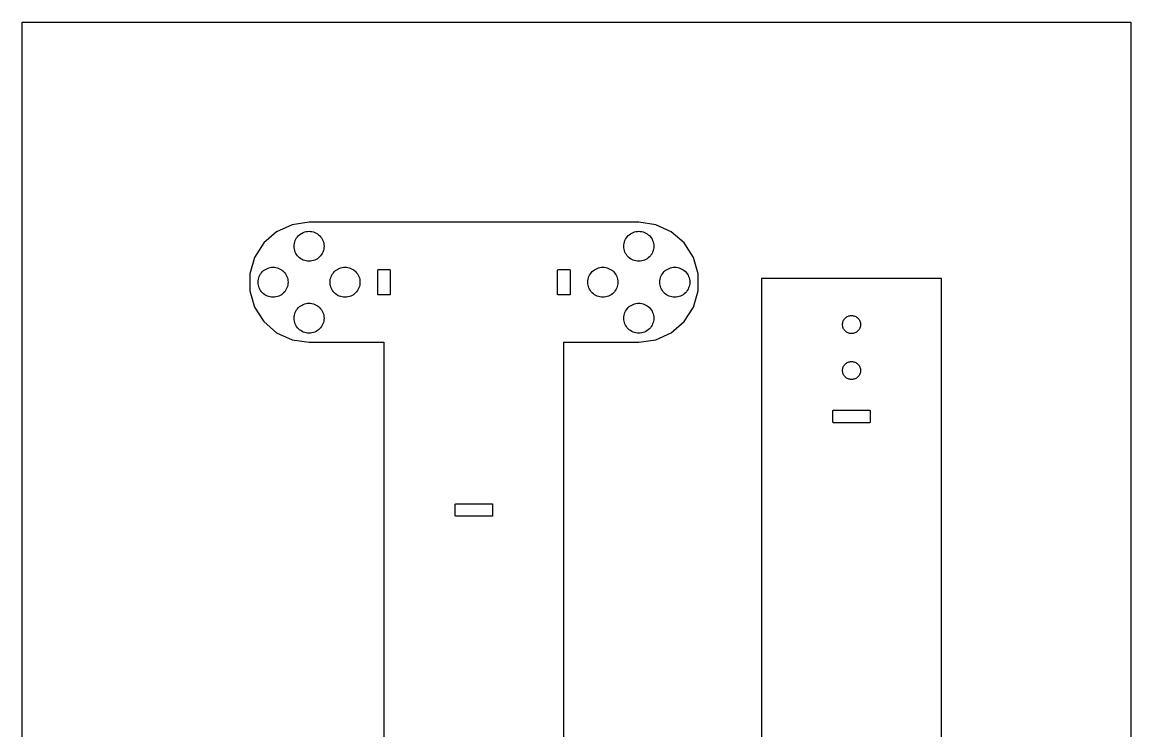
# Model space of a CAD drawing. Header units: millimetres. Extents: x 68 to 252, y 288 to 712.
# Drawn here: x 67.5 to 252.5, y 594.2 to 712.5 of the extents above; entities that cross this region are included whole.
import ezdxf

# ---------------------------------------------------------------- set-up
doc = ezdxf.new("R2010")
doc.units = ezdxf.units.MM

msp = doc.modelspace()

# ---------------------------------------------------------------- linework, layer by layer
for p, q in [((67.55, 287.55), (67.55, 712.45)), ((67.55, 712.45), (252.45, 712.45)), ((252.45, 712.45), (252.45, 287.55)), ((112.58, 678.65), (109.99, 677.47)), ((115.39, 679.06), (112.58, 678.65)), ((127.79, 679.06), (115.39, 679.06)), ((127.99, 679.06), (127.79, 679.06)), ((128.73, 679.06), (127.99, 679.06)), ((128.83, 679.06), (128.73, 679.06)), ((128.95, 679.06), (128.83, 679.06)), ((149.38, 679.06), (128.95, 679.06)), ((157.89, 679.06), (149.38, 679.06)), ((157.99, 679.06), (157.89, 679.06)), ((158.95, 679.06), (157.99, 679.06)), ((170.39, 679.06), (158.95, 679.06)), ((173.21, 678.65), (170.39, 679.06)), ((175.8, 677.47), (173.21, 678.65)), ((109.99, 677.47), (107.84, 675.61)), ((113.46, 676.64), (113.63, 676.83)), ((113.63, 676.83), (113.81, 676.99)), ((113.81, 676.99), (114.01, 677.14)), ((114.01, 677.14), (114.22, 677.26)), ((114.22, 677.26), (114.44, 677.37)), ((114.44, 677.37), (114.67, 677.45)), ((114.67, 677.45), (114.91, 677.51)), ((114.91, 677.51), (115.15, 677.55)), ((115.15, 677.55), (115.39, 677.56)), ((115.39, 677.56), (115.64, 677.55)), ((115.64, 677.55), (115.88, 677.51)), ((115.88, 677.51), (116.12, 677.45)), ((116.12, 677.45), (116.35, 677.37)), ((116.35, 677.37), (116.57, 677.26)), ((116.57, 677.26), (116.78, 677.14)), ((116.78, 677.14), (116.98, 676.99)), ((116.98, 676.99), (117.16, 676.83)), ((117.16, 676.83), (117.33, 676.64)), ((168.46, 676.64), (168.63, 676.83)), ((168.63, 676.83), (168.81, 676.99)), ((168.81, 676.99), (169.01, 677.14)), ((169.01, 677.14), (169.22, 677.26)), ((169.22, 677.26), (169.44, 677.37)), ((169.44, 677.37), (169.67, 677.45)), ((169.67, 677.45), (169.91, 677.51)), ((169.91, 677.51), (170.15, 677.55)), ((170.15, 677.55), (170.39, 677.56)), ((170.39, 677.56), (170.64, 677.55)), ((170.64, 677.55), (170.88, 677.51)), ((170.88, 677.51), (171.12, 677.45)), ((171.12, 677.45), (171.35, 677.37)), ((171.35, 677.37), (171.57, 677.26)), ((171.57, 677.26), (171.78, 677.14)), ((171.78, 677.14), (171.98, 676.99)), ((171.98, 676.99), (172.16, 676.83)), ((172.16, 676.83), (172.33, 676.64)), ((177.95, 675.61), (175.8, 677.47)), ((107.84, 675.61), (106.3, 673.21)), ((112.89, 675.06), (112.91, 675.3)), ((112.91, 674.81), (112.89, 675.06)), ((112.91, 675.3), (112.94, 675.55)), ((112.94, 675.55), (113, 675.78)), ((113, 675.78), (113.08, 676.01)), ((113.08, 676.01), (113.19, 676.24)), ((113.19, 676.24), (113.32, 676.45)), ((113.32, 676.45), (113.46, 676.64)), ((117.33, 676.64), (117.47, 676.45)), ((117.47, 676.45), (117.6, 676.24)), ((117.6, 676.24), (117.7, 676.01)), ((117.7, 676.01), (117.79, 675.78)), ((117.79, 675.78), (117.85, 675.55)), ((117.85, 675.55), (117.88, 675.3)), ((117.88, 675.3), (117.89, 675.06)), ((117.89, 675.06), (117.88, 674.81)), ((117.89, 675.06), (117.89, 675.06)), ((167.89, 675.06), (167.91, 675.3)), ((167.91, 674.81), (167.89, 675.06)), ((167.91, 675.3), (167.94, 675.55)), ((167.94, 675.55), (168, 675.78)), ((168, 675.78), (168.08, 676.01)), ((168.08, 676.01), (168.19, 676.24)), ((168.19, 676.24), (168.32, 676.45)), ((168.32, 676.45), (168.46, 676.64)), ((172.33, 676.64), (172.47, 676.45)), ((172.47, 676.45), (172.6, 676.24)), ((172.6, 676.24), (172.7, 676.01)), ((172.7, 676.01), (172.79, 675.78)), ((172.79, 675.78), (172.85, 675.55)), ((172.85, 675.55), (172.88, 675.3)), ((172.88, 675.3), (172.89, 675.06)), ((172.89, 675.06), (172.88, 674.81)), ((172.89, 675.06), (172.89, 675.06)), ((179.49, 673.21), (177.95, 675.61)), ((106.3, 673.21), (105.5, 670.48)), ((112.94, 674.57), (112.91, 674.81)), ((113, 674.33), (112.94, 674.57)), ((113.08, 674.1), (113, 674.33)), ((113.19, 673.88), (113.08, 674.1)), ((113.32, 673.67), (113.19, 673.88)), ((113.46, 673.47), (113.32, 673.67)), ((113.63, 673.29), (113.46, 673.47)), ((113.81, 673.12), (113.63, 673.29)), ((114.01, 672.98), (113.81, 673.12)), ((116.98, 673.12), (116.78, 672.98)), ((117.16, 673.29), (116.98, 673.12)), ((117.33, 673.47), (117.16, 673.29)), ((117.47, 673.67), (117.33, 673.47)), ((117.6, 673.88), (117.47, 673.67)), ((117.7, 674.1), (117.6, 673.88)), ((117.79, 674.33), (117.7, 674.1)), ((117.85, 674.57), (117.79, 674.33)), ((117.88, 674.81), (117.85, 674.57)), ((167.94, 674.57), (167.91, 674.81)), ((168, 674.33), (167.94, 674.57)), ((168.08, 674.1), (168, 674.33)), ((168.19, 673.88), (168.08, 674.1)), ((168.32, 673.67), (168.19, 673.88)), ((168.46, 673.47), (168.32, 673.67)), ((168.63, 673.29), (168.46, 673.47)), ((168.81, 673.12), (168.63, 673.29)), ((169.01, 672.98), (168.81, 673.12)), ((171.98, 673.12), (171.78, 672.98)), ((172.16, 673.29), (171.98, 673.12)), ((172.33, 673.47), (172.16, 673.29)), ((172.47, 673.67), (172.33, 673.47)), ((172.6, 673.88), (172.47, 673.67)), ((172.7, 674.1), (172.6, 673.88)), ((172.79, 674.33), (172.7, 674.1)), ((172.85, 674.57), (172.79, 674.33)), ((172.88, 674.81), (172.85, 674.57)), ((180.29, 670.48), (179.49, 673.21)), ((108.01, 671.14), (108.22, 671.26)), ((108.22, 671.26), (108.44, 671.37)), ((108.44, 671.37), (108.67, 671.45)), ((108.67, 671.45), (108.91, 671.51)), ((108.91, 671.51), (109.15, 671.55)), ((109.15, 671.55), (109.39, 671.56)), ((109.39, 671.56), (109.64, 671.55)), ((109.64, 671.55), (109.88, 671.51)), ((109.88, 671.51), (110.12, 671.45)), ((110.12, 671.45), (110.35, 671.37)), ((110.35, 671.37), (110.57, 671.26)), ((110.57, 671.26), (110.78, 671.14)), ((114.22, 672.85), (114.01, 672.98)), ((114.44, 672.75), (114.22, 672.85)), ((114.67, 672.67), (114.44, 672.75)), ((114.91, 672.61), (114.67, 672.67)), ((115.15, 672.57), (114.91, 672.61)), ((115.39, 672.56), (115.15, 672.57)), ((115.64, 672.57), (115.39, 672.56)), ((115.88, 672.61), (115.64, 672.57)), ((116.12, 672.67), (115.88, 672.61)), ((116.35, 672.75), (116.12, 672.67)), ((116.57, 672.85), (116.35, 672.75)), ((116.78, 672.98), (116.57, 672.85)), ((120.01, 671.14), (120.22, 671.26)), ((120.22, 671.26), (120.44, 671.37)), ((120.44, 671.37), (120.67, 671.45)), ((120.67, 671.45), (120.91, 671.51)), ((120.91, 671.51), (121.15, 671.55)), ((121.15, 671.55), (121.39, 671.56)), ((121.39, 671.56), (121.64, 671.55)), ((121.64, 671.55), (121.88, 671.51)), ((121.88, 671.51), (122.12, 671.45)), ((122.12, 671.45), (122.35, 671.37)), ((122.35, 671.37), (122.57, 671.26)), ((122.57, 671.26), (122.78, 671.14)), ((163.01, 671.14), (163.22, 671.26)), ((163.22, 671.26), (163.44, 671.37)), ((163.44, 671.37), (163.67, 671.45)), ((163.67, 671.45), (163.91, 671.51)), ((163.91, 671.51), (164.15, 671.55)), ((164.15, 671.55), (164.39, 671.56)), ((164.39, 671.56), (164.64, 671.55)), ((164.64, 671.55), (164.88, 671.51)), ((164.88, 671.51), (165.12, 671.45)), ((165.12, 671.45), (165.35, 671.37)), ((165.35, 671.37), (165.57, 671.26)), ((165.57, 671.26), (165.78, 671.14)), ((169.22, 672.85), (169.01, 672.98)), ((169.44, 672.75), (169.22, 672.85)), ((169.67, 672.67), (169.44, 672.75)), ((169.91, 672.61), (169.67, 672.67)), ((170.15, 672.57), (169.91, 672.61)), ((170.39, 672.56), (170.15, 672.57)), ((170.64, 672.57), (170.39, 672.56)), ((170.88, 672.61), (170.64, 672.57)), ((171.12, 672.67), (170.88, 672.61)), ((171.35, 672.75), (171.12, 672.67)), ((171.57, 672.85), (171.35, 672.75)), ((171.78, 672.98), (171.57, 672.85)), ((175.01, 671.14), (175.22, 671.26)), ((175.22, 671.26), (175.44, 671.37)), ((175.44, 671.37), (175.67, 671.45)), ((175.67, 671.45), (175.91, 671.51)), ((175.91, 671.51), (176.15, 671.55)), ((176.15, 671.55), (176.39, 671.56)), ((176.39, 671.56), (176.64, 671.55)), ((176.64, 671.55), (176.88, 671.51)), ((176.88, 671.51), (177.12, 671.45)), ((177.12, 671.45), (177.35, 671.37)), ((177.35, 671.37), (177.57, 671.26)), ((177.57, 671.26), (177.78, 671.14)), ((105.5, 670.48), (105.5, 667.63)), ((106.91, 669.3), (106.94, 669.55)), ((106.94, 669.55), (107, 669.78)), ((107, 669.78), (107.08, 670.01)), ((107.08, 670.01), (107.19, 670.24)), ((107.19, 670.24), (107.32, 670.45)), ((107.32, 670.45), (107.46, 670.64)), ((107.46, 670.64), (107.63, 670.83)), ((107.63, 670.83), (107.81, 670.99)), ((107.81, 670.99), (108.01, 671.14)), ((110.78, 671.14), (110.98, 670.99)), ((110.98, 670.99), (111.16, 670.83)), ((111.16, 670.83), (111.33, 670.64)), ((111.33, 670.64), (111.47, 670.45)), ((111.47, 670.45), (111.6, 670.24)), ((111.6, 670.24), (111.7, 670.01)), ((111.7, 670.01), (111.79, 669.78)), ((111.79, 669.78), (111.85, 669.55)), ((111.85, 669.55), (111.88, 669.3)), ((118.91, 669.3), (118.94, 669.55)), ((118.94, 669.55), (119, 669.78)), ((119, 669.78), (119.08, 670.01)), ((119.08, 670.01), (119.19, 670.24)), ((119.19, 670.24), (119.32, 670.45)), ((119.32, 670.45), (119.46, 670.64)), ((119.46, 670.64), (119.63, 670.83)), ((119.63, 670.83), (119.81, 670.99)), ((119.81, 670.99), (120.01, 671.14)), ((122.78, 671.14), (122.98, 670.99)), ((122.98, 670.99), (123.16, 670.83)), ((123.16, 670.83), (123.33, 670.64)), ((123.33, 670.64), (123.47, 670.45)), ((123.47, 670.45), (123.6, 670.24)), ((123.6, 670.24), (123.7, 670.01)), ((123.7, 670.01), (123.79, 669.78)), ((123.79, 669.78), (123.85, 669.55)), ((123.85, 669.55), (123.88, 669.3)), ((126.84, 671.08), (126.85, 671.1)), ((126.84, 671.06), (126.84, 671.08)), ((126.84, 667.06), (126.84, 671.06)), ((126.84, 671.06), (126.84, 671.06)), ((126.85, 671.1), (126.86, 671.11)), ((126.86, 671.11), (126.87, 671.13)), ((126.87, 671.13), (126.89, 671.14)), ((126.89, 671.14), (126.9, 671.15)), ((126.9, 671.15), (126.92, 671.16)), ((126.92, 671.16), (126.94, 671.16)), ((126.94, 671.16), (127.79, 671.16)), ((127.79, 671.16), (127.99, 671.16)), ((127.99, 671.16), (128.85, 671.16)), ((128.85, 671.16), (128.87, 671.16)), ((128.87, 671.16), (128.89, 671.15)), ((128.89, 671.15), (128.9, 671.14)), ((128.9, 671.14), (128.92, 671.13)), ((128.92, 671.13), (128.93, 671.11)), ((128.93, 671.11), (128.94, 671.1)), ((128.94, 671.1), (128.95, 671.08)), ((128.95, 671.08), (128.95, 671.06)), ((128.95, 671.06), (128.95, 667.06)), ((156.84, 671.08), (156.85, 671.1)), ((156.84, 671.06), (156.84, 671.08)), ((156.84, 667.06), (156.84, 671.06)), ((156.84, 671.06), (156.84, 671.06)), ((156.85, 671.1), (156.86, 671.11)), ((156.86, 671.11), (156.87, 671.13)), ((156.87, 671.13), (156.89, 671.14)), ((156.89, 671.14), (156.9, 671.15)), ((156.9, 671.15), (156.92, 671.16)), ((156.92, 671.16), (156.94, 671.16)), ((156.94, 671.16), (157.79, 671.16)), ((157.79, 671.16), (157.99, 671.16)), ((157.99, 671.16), (158.85, 671.16)), ((158.85, 671.16), (158.87, 671.16)), ((158.87, 671.16), (158.89, 671.15)), ((158.89, 671.15), (158.9, 671.14)), ((158.9, 671.14), (158.92, 671.13)), ((158.92, 671.13), (158.93, 671.11)), ((158.93, 671.11), (158.94, 671.1)), ((158.94, 671.1), (158.95, 671.08)), ((158.95, 671.08), (158.95, 671.06)), ((158.95, 671.06), (158.95, 667.06)), ((161.91, 669.3), (161.94, 669.55)), ((161.94, 669.55), (162, 669.78)), ((162, 669.78), (162.08, 670.01)), ((162.08, 670.01), (162.19, 670.24)), ((162.19, 670.24), (162.32, 670.45)), ((162.32, 670.45), (162.46, 670.64)), ((162.46, 670.64), (162.63, 670.83)), ((162.63, 670.83), (162.81, 670.99)), ((162.81, 670.99), (163.01, 671.14)), ((165.78, 671.14), (165.98, 670.99)), ((165.98, 670.99), (166.16, 670.83)), ((166.16, 670.83), (166.33, 670.64)), ((166.33, 670.64), (166.47, 670.45)), ((166.47, 670.45), (166.6, 670.24)), ((166.6, 670.24), (166.7, 670.01)), ((166.7, 670.01), (166.79, 669.78)), ((166.79, 669.78), (166.85, 669.55)), ((166.85, 669.55), (166.88, 669.3)), ((173.91, 669.3), (173.94, 669.55)), ((173.94, 669.55), (174, 669.78)), ((174, 669.78), (174.08, 670.01)), ((174.08, 670.01), (174.19, 670.24)), ((174.19, 670.24), (174.32, 670.45)), ((174.32, 670.45), (174.46, 670.64)), ((174.46, 670.64), (174.63, 670.83)), ((174.63, 670.83), (174.81, 670.99)), ((174.81, 670.99), (175.01, 671.14)), ((177.78, 671.14), (177.98, 670.99)), ((177.98, 670.99), (178.16, 670.83)), ((178.16, 670.83), (178.33, 670.64)), ((178.33, 670.64), (178.47, 670.45)), ((178.47, 670.45), (178.6, 670.24)), ((178.6, 670.24), (178.7, 670.01)), ((178.7, 670.01), (178.79, 669.78)), ((178.79, 669.78), (178.85, 669.55)), ((178.85, 669.55), (178.88, 669.3)), ((180.29, 667.63), (180.29, 670.48)), ((220.87, 669.66), (190.87, 669.66)), ((190.87, 669.66), (190.87, 647.72)), ((220.87, 647.72), (220.87, 669.66)), ((105.5, 667.63), (106.3, 664.9)), ((106.89, 669.06), (106.91, 669.3)), ((106.91, 668.81), (106.89, 669.06)), ((106.94, 668.57), (106.91, 668.81)), ((107, 668.33), (106.94, 668.57)), ((107.08, 668.1), (107, 668.33)), ((107.19, 667.88), (107.08, 668.1)), ((107.32, 667.67), (107.19, 667.88)), ((107.46, 667.47), (107.32, 667.67)), ((111.47, 667.67), (111.33, 667.47)), ((111.6, 667.88), (111.47, 667.67)), ((111.7, 668.1), (111.6, 667.88)), ((111.79, 668.33), (111.7, 668.1)), ((111.85, 668.57), (111.79, 668.33)), ((111.88, 668.81), (111.85, 668.57)), ((111.88, 669.3), (111.89, 669.06)), ((111.89, 669.06), (111.88, 668.81)), ((111.89, 669.06), (111.89, 669.06)), ((118.89, 669.06), (118.91, 669.3)), ((118.91, 668.81), (118.89, 669.06)), ((118.94, 668.57), (118.91, 668.81)), ((119, 668.33), (118.94, 668.57)), ((119.08, 668.1), (119, 668.33)), ((119.19, 667.88), (119.08, 668.1)), ((119.32, 667.67), (119.19, 667.88)), ((119.46, 667.47), (119.32, 667.67)), ((123.47, 667.67), (123.33, 667.47)), ((123.6, 667.88), (123.47, 667.67)), ((123.7, 668.1), (123.6, 667.88)), ((123.79, 668.33), (123.7, 668.1)), ((123.85, 668.57), (123.79, 668.33)), ((123.88, 668.81), (123.85, 668.57)), ((123.88, 669.3), (123.89, 669.06)), ((123.89, 669.06), (123.88, 668.81)), ((123.89, 669.06), (123.89, 669.06)), ((161.89, 669.06), (161.91, 669.3)), ((161.91, 668.81), (161.89, 669.06)), ((161.94, 668.57), (161.91, 668.81)), ((162, 668.33), (161.94, 668.57)), ((162.08, 668.1), (162, 668.33)), ((162.19, 667.88), (162.08, 668.1)), ((162.32, 667.67), (162.19, 667.88)), ((162.46, 667.47), (162.32, 667.67)), ((166.47, 667.67), (166.33, 667.47)), ((166.6, 667.88), (166.47, 667.67)), ((166.7, 668.1), (166.6, 667.88)), ((166.79, 668.33), (166.7, 668.1)), ((166.85, 668.57), (166.79, 668.33)), ((166.88, 668.81), (166.85, 668.57)), ((166.88, 669.3), (166.89, 669.06)), ((166.89, 669.06), (166.88, 668.81)), ((166.89, 669.06), (166.89, 669.06)), ((173.89, 669.06), (173.91, 669.3)), ((173.91, 668.81), (173.89, 669.06)), ((173.94, 668.57), (173.91, 668.81)), ((174, 668.33), (173.94, 668.57)), ((174.08, 668.1), (174, 668.33)), ((174.19, 667.88), (174.08, 668.1)), ((174.32, 667.67), (174.19, 667.88)), ((174.46, 667.47), (174.32, 667.67)), ((178.47, 667.67), (178.33, 667.47)), ((178.6, 667.88), (178.47, 667.67)), ((178.7, 668.1), (178.6, 667.88)), ((178.79, 668.33), (178.7, 668.1)), ((178.85, 668.57), (178.79, 668.33)), ((178.88, 668.81), (178.85, 668.57)), ((178.88, 669.3), (178.89, 669.06)), ((178.89, 669.06), (178.88, 668.81)), ((178.89, 669.06), (178.89, 669.06)), ((179.49, 664.9), (180.29, 667.63)), ((107.63, 667.29), (107.46, 667.47)), ((107.81, 667.12), (107.63, 667.29)), ((108.01, 666.98), (107.81, 667.12)), ((108.22, 666.85), (108.01, 666.98)), ((108.44, 666.75), (108.22, 666.85)), ((108.67, 666.67), (108.44, 666.75)), ((108.91, 666.61), (108.67, 666.67)), ((109.15, 666.57), (108.91, 666.61)), ((109.39, 666.56), (109.15, 666.57)), ((109.64, 666.57), (109.39, 666.56)), ((109.88, 666.61), (109.64, 666.57)), ((110.12, 666.67), (109.88, 666.61)), ((110.35, 666.75), (110.12, 666.67)), ((110.57, 666.85), (110.35, 666.75)), ((110.78, 666.98), (110.57, 666.85)), ((110.98, 667.12), (110.78, 666.98)), ((111.16, 667.29), (110.98, 667.12)), ((111.33, 667.47), (111.16, 667.29)), ((119.63, 667.29), (119.46, 667.47)), ((119.81, 667.12), (119.63, 667.29)), ((120.01, 666.98), (119.81, 667.12)), ((120.22, 666.85), (120.01, 666.98)), ((120.44, 666.75), (120.22, 666.85)), ((120.67, 666.67), (120.44, 666.75)), ((120.91, 666.61), (120.67, 666.67)), ((121.15, 666.57), (120.91, 666.61)), ((121.39, 666.56), (121.15, 666.57)), ((121.64, 666.57), (121.39, 666.56)), ((121.88, 666.61), (121.64, 666.57)), ((122.12, 666.67), (121.88, 666.61)), ((122.35, 666.75), (122.12, 666.67)), ((122.57, 666.85), (122.35, 666.75)), ((122.78, 666.98), (122.57, 666.85)), ((122.98, 667.12), (122.78, 666.98)), ((123.16, 667.29), (122.98, 667.12)), ((123.33, 667.47), (123.16, 667.29)), ((126.84, 667.04), (126.84, 667.06)), ((126.85, 667.02), (126.84, 667.04)), ((126.86, 667), (126.85, 667.02)), ((126.87, 666.99), (126.86, 667)), ((126.89, 666.97), (126.87, 666.99)), ((126.9, 666.97), (126.89, 666.97)), ((126.92, 666.96), (126.9, 666.97)), ((126.94, 666.96), (126.92, 666.96)), ((127.79, 666.96), (126.94, 666.96)), ((127.99, 666.96), (127.79, 666.96)), ((128.85, 666.96), (127.99, 666.96)), ((128.87, 666.96), (128.85, 666.96)), ((128.89, 666.97), (128.87, 666.96)), ((128.9, 666.97), (128.89, 666.97)), ((128.92, 666.99), (128.9, 666.97)), ((128.93, 667), (128.92, 666.99)), ((128.94, 667.02), (128.93, 667)), ((128.95, 667.04), (128.94, 667.02)), ((128.95, 667.06), (128.95, 667.04)), ((156.84, 667.04), (156.84, 667.06)), ((156.85, 667.02), (156.84, 667.04)), ((156.86, 667), (156.85, 667.02)), ((156.87, 666.99), (156.86, 667)), ((156.89, 666.97), (156.87, 666.99)), ((156.9, 666.97), (156.89, 666.97)), ((156.92, 666.96), (156.9, 666.97)), ((156.94, 666.96), (156.92, 666.96)), ((157.79, 666.96), (156.94, 666.96)), ((157.99, 666.96), (157.79, 666.96)), ((158.85, 666.96), (157.99, 666.96)), ((158.87, 666.96), (158.85, 666.96)), ((158.89, 666.97), (158.87, 666.96)), ((158.9, 666.97), (158.89, 666.97)), ((158.92, 666.99), (158.9, 666.97)), ((158.93, 667), (158.92, 666.99)), ((158.94, 667.02), (158.93, 667)), ((158.95, 667.04), (158.94, 667.02)), ((158.95, 667.06), (158.95, 667.04)), ((162.63, 667.29), (162.46, 667.47)), ((162.81, 667.12), (162.63, 667.29)), ((163.01, 666.98), (162.81, 667.12)), ((163.22, 666.85), (163.01, 666.98)), ((163.44, 666.75), (163.22, 666.85)), ((163.67, 666.67), (163.44, 666.75)), ((163.91, 666.61), (163.67, 666.67)), ((164.15, 666.57), (163.91, 666.61)), ((164.39, 666.56), (164.15, 666.57)), ((164.64, 666.57), (164.39, 666.56)), ((164.88, 666.61), (164.64, 666.57)), ((165.12, 666.67), (164.88, 666.61)), ((165.35, 666.75), (165.12, 666.67)), ((165.57, 666.85), (165.35, 666.75)), ((165.78, 666.98), (165.57, 666.85)), ((165.98, 667.12), (165.78, 666.98)), ((166.16, 667.29), (165.98, 667.12)), ((166.33, 667.47), (166.16, 667.29)), ((174.63, 667.29), (174.46, 667.47)), ((174.81, 667.12), (174.63, 667.29)), ((175.01, 666.98), (174.81, 667.12)), ((175.22, 666.85), (175.01, 666.98)), ((175.44, 666.75), (175.22, 666.85)), ((175.67, 666.67), (175.44, 666.75)), ((175.91, 666.61), (175.67, 666.67)), ((176.15, 666.57), (175.91, 666.61)), ((176.39, 666.56), (176.15, 666.57)), ((176.64, 666.57), (176.39, 666.56)), ((176.88, 666.61), (176.64, 666.57)), ((177.12, 666.67), (176.88, 666.61)), ((177.35, 666.75), (177.12, 666.67)), ((177.57, 666.85), (177.35, 666.75)), ((177.78, 666.98), (177.57, 666.85)), ((177.98, 667.12), (177.78, 666.98)), ((178.16, 667.29), (177.98, 667.12)), ((178.33, 667.47), (178.16, 667.29)), ((106.3, 664.9), (107.84, 662.51)), ((113, 663.78), (113.08, 664.01)), ((113.08, 664.01), (113.19, 664.24)), ((113.19, 664.24), (113.32, 664.45)), ((113.32, 664.45), (113.46, 664.64)), ((113.46, 664.64), (113.63, 664.83)), ((113.63, 664.83), (113.81, 664.99)), ((113.81, 664.99), (114.01, 665.14)), ((114.01, 665.14), (114.22, 665.26)), ((114.22, 665.26), (114.44, 665.37)), ((114.44, 665.37), (114.67, 665.45)), ((114.67, 665.45), (114.91, 665.51)), ((114.91, 665.51), (115.15, 665.55)), ((115.15, 665.55), (115.39, 665.56)), ((115.39, 665.56), (115.64, 665.55)), ((115.64, 665.55), (115.88, 665.51)), ((115.88, 665.51), (116.12, 665.45)), ((116.12, 665.45), (116.35, 665.37)), ((116.35, 665.37), (116.57, 665.26)), ((116.57, 665.26), (116.78, 665.14)), ((116.78, 665.14), (116.98, 664.99)), ((116.98, 664.99), (117.16, 664.83)), ((117.16, 664.83), (117.33, 664.64)), ((117.33, 664.64), (117.47, 664.45)), ((117.47, 664.45), (117.6, 664.24)), ((117.6, 664.24), (117.7, 664.01)), ((117.7, 664.01), (117.79, 663.78)), ((168, 663.78), (168.08, 664.01)), ((168.08, 664.01), (168.19, 664.24)), ((168.19, 664.24), (168.32, 664.45)), ((168.32, 664.45), (168.46, 664.64)), ((168.46, 664.64), (168.63, 664.83)), ((168.63, 664.83), (168.81, 664.99)), ((168.81, 664.99), (169.01, 665.14)), ((169.01, 665.14), (169.22, 665.26)), ((169.22, 665.26), (169.44, 665.37)), ((169.44, 665.37), (169.67, 665.45)), ((169.67, 665.45), (169.91, 665.51)), ((169.91, 665.51), (170.15, 665.55)), ((170.15, 665.55), (170.39, 665.56)), ((170.39, 665.56), (170.64, 665.55)), ((170.64, 665.55), (170.88, 665.51)), ((170.88, 665.51), (171.12, 665.45)), ((171.12, 665.45), (171.35, 665.37)), ((171.35, 665.37), (171.57, 665.26)), ((171.57, 665.26), (171.78, 665.14)), ((171.78, 665.14), (171.98, 664.99)), ((171.98, 664.99), (172.16, 664.83)), ((172.16, 664.83), (172.33, 664.64)), ((172.33, 664.64), (172.47, 664.45)), ((172.47, 664.45), (172.6, 664.24)), ((172.6, 664.24), (172.7, 664.01)), ((172.7, 664.01), (172.79, 663.78)), ((177.95, 662.51), (179.49, 664.9)), ((107.84, 662.51), (109.99, 660.64)), ((112.89, 663.06), (112.91, 663.3)), ((112.91, 662.81), (112.89, 663.06)), ((112.91, 663.3), (112.94, 663.55)), ((112.94, 662.57), (112.91, 662.81)), ((112.94, 663.55), (113, 663.78)), ((113, 662.33), (112.94, 662.57)), ((113.08, 662.1), (113, 662.33)), ((113.19, 661.88), (113.08, 662.1)), ((117.7, 662.1), (117.6, 661.88)), ((117.79, 662.33), (117.7, 662.1)), ((117.79, 663.78), (117.85, 663.55)), ((117.85, 662.57), (117.79, 662.33)), ((117.85, 663.55), (117.88, 663.3)), ((117.88, 662.81), (117.85, 662.57)), ((117.88, 663.3), (117.89, 663.06)), ((117.89, 663.06), (117.88, 662.81)), ((117.89, 663.06), (117.89, 663.06)), ((167.89, 663.06), (167.91, 663.3)), ((167.91, 662.81), (167.89, 663.06)), ((167.91, 663.3), (167.94, 663.55)), ((167.94, 662.57), (167.91, 662.81)), ((167.94, 663.55), (168, 663.78)), ((168, 662.33), (167.94, 662.57)), ((168.08, 662.1), (168, 662.33)), ((168.19, 661.88), (168.08, 662.1)), ((172.7, 662.1), (172.6, 661.88)), ((172.79, 662.33), (172.7, 662.1)), ((172.79, 663.78), (172.85, 663.55)), ((172.85, 662.57), (172.79, 662.33)), ((172.85, 663.55), (172.88, 663.3)), ((172.88, 662.81), (172.85, 662.57)), ((172.88, 663.3), (172.89, 663.06)), ((172.89, 663.06), (172.88, 662.81)), ((172.89, 663.06), (172.89, 663.06)), ((175.8, 660.64), (177.95, 662.51)), ((204.37, 662), (204.38, 662.14)), ((204.38, 661.85), (204.37, 662)), ((204.38, 662.14), (204.4, 662.29)), ((204.4, 662.29), (204.43, 662.43)), ((204.43, 662.43), (204.48, 662.57)), ((204.48, 662.57), (204.55, 662.71)), ((204.55, 662.71), (204.62, 662.83)), ((204.62, 662.83), (204.71, 662.95)), ((204.71, 662.95), (204.81, 663.06)), ((204.81, 663.06), (204.92, 663.16)), ((204.92, 663.16), (205.03, 663.25)), ((205.03, 663.25), (205.16, 663.32)), ((205.16, 663.32), (205.29, 663.38)), ((205.29, 663.38), (205.43, 663.43)), ((205.43, 663.43), (205.58, 663.47)), ((205.58, 663.47), (205.72, 663.49)), ((205.72, 663.49), (205.87, 663.5)), ((205.87, 663.5), (206.02, 663.49)), ((206.02, 663.49), (206.16, 663.47)), ((206.16, 663.47), (206.3, 663.43)), ((206.3, 663.43), (206.44, 663.38)), ((206.44, 663.38), (206.58, 663.32)), ((206.58, 663.32), (206.7, 663.25)), ((206.7, 663.25), (206.82, 663.16)), ((206.82, 663.16), (206.93, 663.06)), ((206.93, 663.06), (207.03, 662.95)), ((207.03, 662.95), (207.12, 662.83)), ((207.12, 662.83), (207.19, 662.71)), ((207.19, 662.71), (207.25, 662.57)), ((207.25, 662.57), (207.3, 662.43)), ((207.3, 662.43), (207.34, 662.29)), ((207.34, 662.29), (207.36, 662.14)), ((207.36, 662.14), (207.37, 662)), ((207.37, 662), (207.36, 661.85)), ((207.37, 662), (207.37, 662)), ((109.99, 660.64), (112.58, 659.46)), ((113.32, 661.67), (113.19, 661.88)), ((113.46, 661.47), (113.32, 661.67)), ((113.63, 661.29), (113.46, 661.47)), ((113.81, 661.12), (113.63, 661.29)), ((114.01, 660.98), (113.81, 661.12)), ((114.22, 660.85), (114.01, 660.98)), ((114.44, 660.75), (114.22, 660.85)), ((114.67, 660.67), (114.44, 660.75)), ((114.91, 660.61), (114.67, 660.67)), ((115.15, 660.57), (114.91, 660.61)), ((115.39, 660.56), (115.15, 660.57)), ((115.64, 660.57), (115.39, 660.56)), ((115.88, 660.61), (115.64, 660.57)), ((116.12, 660.67), (115.88, 660.61)), ((116.35, 660.75), (116.12, 660.67)), ((116.57, 660.85), (116.35, 660.75)), ((116.78, 660.98), (116.57, 660.85)), ((116.98, 661.12), (116.78, 660.98)), ((117.16, 661.29), (116.98, 661.12)), ((117.33, 661.47), (117.16, 661.29)), ((117.47, 661.67), (117.33, 661.47)), ((117.6, 661.88), (117.47, 661.67)), ((168.32, 661.67), (168.19, 661.88)), ((168.46, 661.47), (168.32, 661.67)), ((168.63, 661.29), (168.46, 661.47)), ((168.81, 661.12), (168.63, 661.29)), ((169.01, 660.98), (168.81, 661.12)), ((169.22, 660.85), (169.01, 660.98)), ((169.44, 660.75), (169.22, 660.85)), ((169.67, 660.67), (169.44, 660.75)), ((169.91, 660.61), (169.67, 660.67)), ((170.15, 660.57), (169.91, 660.61)), ((170.39, 660.56), (170.15, 660.57)), ((170.64, 660.57), (170.39, 660.56)), ((170.88, 660.61), (170.64, 660.57)), ((171.12, 660.67), (170.88, 660.61)), ((171.35, 660.75), (171.12, 660.67)), ((171.57, 660.85), (171.35, 660.75)), ((171.78, 660.98), (171.57, 660.85)), ((171.98, 661.12), (171.78, 660.98)), ((172.16, 661.29), (171.98, 661.12)), ((172.33, 661.47), (172.16, 661.29)), ((172.47, 661.67), (172.33, 661.47)), ((172.6, 661.88), (172.47, 661.67)), ((173.21, 659.46), (175.8, 660.64)), ((204.4, 661.71), (204.38, 661.85)), ((204.43, 661.56), (204.4, 661.71)), ((204.48, 661.42), (204.43, 661.56)), ((204.55, 661.29), (204.48, 661.42)), ((204.62, 661.16), (204.55, 661.29)), ((204.71, 661.05), (204.62, 661.16)), ((204.81, 660.94), (204.71, 661.05)), ((204.92, 660.84), (204.81, 660.94)), ((205.03, 660.75), (204.92, 660.84)), ((205.16, 660.68), (205.03, 660.75)), ((205.29, 660.61), (205.16, 660.68)), ((205.43, 660.56), (205.29, 660.61)), ((205.58, 660.53), (205.43, 660.56)), ((205.72, 660.51), (205.58, 660.53)), ((205.87, 660.5), (205.72, 660.51)), ((206.02, 660.51), (205.87, 660.5)), ((206.16, 660.53), (206.02, 660.51)), ((206.3, 660.56), (206.16, 660.53)), ((206.44, 660.61), (206.3, 660.56)), ((206.58, 660.68), (206.44, 660.61)), ((206.7, 660.75), (206.58, 660.68)), ((206.82, 660.84), (206.7, 660.75)), ((206.93, 660.94), (206.82, 660.84)), ((207.03, 661.05), (206.93, 660.94)), ((207.12, 661.16), (207.03, 661.05)), ((207.19, 661.29), (207.12, 661.16)), ((207.25, 661.42), (207.19, 661.29)), ((207.3, 661.56), (207.25, 661.42)), ((207.34, 661.71), (207.3, 661.56)), ((207.36, 661.85), (207.34, 661.71)), ((112.58, 659.46), (115.39, 659.06)), ((115.39, 659.06), (126.84, 659.06)), ((126.84, 659.06), (127.79, 659.06)), ((127.79, 659.06), (127.89, 659.06)), ((127.89, 659.06), (127.89, 658.96)), ((127.89, 658.96), (127.89, 632.11)), ((157.89, 658.96), (157.89, 659.06)), ((157.89, 659.06), (157.99, 659.06)), ((157.89, 632.11), (157.89, 658.96)), ((157.99, 659.06), (158.95, 659.06)), ((158.95, 659.06), (170.39, 659.06)), ((170.39, 659.06), (173.21, 659.46)), ((204.38, 654.48), (204.4, 654.62)), ((204.4, 654.62), (204.43, 654.77)), ((204.43, 654.77), (204.48, 654.91)), ((204.48, 654.91), (204.55, 655.04)), ((204.55, 655.04), (204.62, 655.16)), ((204.62, 655.16), (204.71, 655.28)), ((204.71, 655.28), (204.81, 655.39)), ((204.81, 655.39), (204.92, 655.49)), ((204.92, 655.49), (205.03, 655.58)), ((205.03, 655.58), (205.16, 655.65)), ((205.16, 655.65), (205.29, 655.72)), ((205.29, 655.72), (205.43, 655.77)), ((205.43, 655.77), (205.58, 655.8)), ((205.58, 655.8), (205.72, 655.82)), ((205.72, 655.82), (205.87, 655.83)), ((205.87, 655.83), (206.02, 655.82)), ((206.02, 655.82), (206.16, 655.8)), ((206.16, 655.8), (206.3, 655.77)), ((206.3, 655.77), (206.44, 655.72)), ((206.44, 655.72), (206.58, 655.65)), ((206.58, 655.65), (206.7, 655.58)), ((206.7, 655.58), (206.82, 655.49)), ((206.82, 655.49), (206.93, 655.39)), ((206.93, 655.39), (207.03, 655.28)), ((207.03, 655.28), (207.12, 655.16)), ((207.12, 655.16), (207.19, 655.04)), ((207.19, 655.04), (207.25, 654.91)), ((207.25, 654.91), (207.3, 654.77)), ((207.3, 654.77), (207.34, 654.62)), ((207.34, 654.62), (207.36, 654.48)), ((204.37, 654.33), (204.38, 654.48)), ((204.38, 654.18), (204.37, 654.33)), ((204.4, 654.04), (204.38, 654.18)), ((204.43, 653.9), (204.4, 654.04)), ((204.48, 653.76), (204.43, 653.9)), ((204.55, 653.62), (204.48, 653.76)), ((204.62, 653.5), (204.55, 653.62)), ((204.71, 653.38), (204.62, 653.5)), ((204.81, 653.27), (204.71, 653.38)), ((204.92, 653.17), (204.81, 653.27)), ((205.03, 653.08), (204.92, 653.17)), ((205.16, 653.01), (205.03, 653.08)), ((205.29, 652.95), (205.16, 653.01)), ((205.43, 652.9), (205.29, 652.95)), ((205.58, 652.86), (205.43, 652.9)), ((205.72, 652.84), (205.58, 652.86)), ((205.87, 652.83), (205.72, 652.84)), ((206.02, 652.84), (205.87, 652.83)), ((206.16, 652.86), (206.02, 652.84)), ((206.3, 652.9), (206.16, 652.86)), ((206.44, 652.95), (206.3, 652.9)), ((206.58, 653.01), (206.44, 652.95)), ((206.7, 653.08), (206.58, 653.01)), ((206.82, 653.17), (206.7, 653.08)), ((206.93, 653.27), (206.82, 653.17)), ((207.03, 653.38), (206.93, 653.27)), ((207.12, 653.5), (207.03, 653.38)), ((207.19, 653.62), (207.12, 653.5)), ((207.25, 653.76), (207.19, 653.62)), ((207.3, 653.9), (207.25, 653.76)), ((207.34, 654.04), (207.3, 653.9)), ((207.36, 654.18), (207.34, 654.04)), ((207.36, 654.48), (207.37, 654.33)), ((207.37, 654.33), (207.36, 654.18)), ((207.37, 654.33), (207.37, 654.33)), ((190.87, 647.72), (190.87, 646.76)), ((202.77, 647.64), (202.78, 647.66)), ((202.77, 647.62), (202.77, 647.64)), ((202.77, 646.76), (202.77, 647.62)), ((202.78, 647.66), (202.79, 647.67)), ((202.79, 647.67), (202.8, 647.69)), ((202.8, 647.69), (202.81, 647.7)), ((202.81, 647.7), (202.83, 647.71)), ((202.83, 647.71), (202.85, 647.72)), ((202.85, 647.72), (202.87, 647.72)), ((202.87, 647.72), (208.87, 647.72)), ((208.87, 647.72), (208.89, 647.72)), ((208.89, 647.72), (208.91, 647.71)), ((208.91, 647.71), (208.92, 647.7)), ((208.92, 647.7), (208.94, 647.69)), ((208.94, 647.69), (208.95, 647.67)), ((208.95, 647.67), (208.96, 647.66)), ((208.96, 647.66), (208.97, 647.64)), ((208.97, 647.64), (208.97, 647.62)), ((208.97, 647.62), (208.97, 646.76)), ((220.87, 646.76), (220.87, 647.72)), ((190.87, 646.76), (190.87, 646.56)), ((190.87, 646.56), (190.87, 645.61)), ((190.87, 645.61), (190.87, 587.72)), ((202.77, 646.56), (202.77, 646.76)), ((202.77, 645.71), (202.77, 646.56)), ((202.77, 645.69), (202.77, 645.71)), ((202.78, 645.67), (202.77, 645.69)), ((202.79, 645.66), (202.78, 645.67)), ((202.8, 645.64), (202.79, 645.66)), ((202.81, 645.63), (202.8, 645.64)), ((202.83, 645.62), (202.81, 645.63)), ((202.85, 645.61), (202.83, 645.62)), ((202.87, 645.61), (202.85, 645.61)), ((208.87, 645.61), (202.87, 645.61)), ((202.87, 645.61), (202.87, 645.61)), ((208.89, 645.61), (208.87, 645.61)), ((208.91, 645.62), (208.89, 645.61)), ((208.92, 645.63), (208.91, 645.62)), ((208.94, 645.64), (208.92, 645.63)), ((208.95, 645.66), (208.94, 645.64)), ((208.96, 645.67), (208.95, 645.66)), ((208.97, 645.69), (208.96, 645.67)), ((208.97, 646.76), (208.97, 646.56)), ((208.97, 646.56), (208.97, 645.71)), ((208.97, 645.71), (208.97, 645.69)), ((220.87, 646.56), (220.87, 646.76)), ((220.87, 645.61), (220.87, 646.56)), ((220.87, 587.72), (220.87, 645.61)), ((127.89, 632.11), (127.89, 631.16)), ((127.89, 631.16), (127.89, 630.96)), ((127.89, 630.96), (127.89, 630.01)), ((139.79, 632.01), (139.8, 632.03)), ((139.79, 631.16), (139.79, 632.01)), ((139.79, 630.96), (139.79, 631.16)), ((139.79, 630.11), (139.79, 630.96)), ((139.79, 630.96), (139.79, 630.96)), ((139.8, 632.05), (139.81, 632.07)), ((139.8, 632.03), (139.8, 632.05)), ((139.81, 632.07), (139.82, 632.08)), ((139.82, 632.08), (139.84, 632.1)), ((139.84, 632.1), (139.86, 632.11)), ((139.86, 632.11), (139.88, 632.11)), ((139.88, 632.11), (139.89, 632.11)), ((139.89, 632.11), (145.89, 632.11)), ((145.89, 632.11), (145.91, 632.11)), ((145.91, 632.11), (145.93, 632.11)), ((145.93, 632.11), (145.95, 632.1)), ((145.95, 632.1), (145.97, 632.08)), ((145.97, 632.08), (145.98, 632.07)), ((145.98, 632.07), (145.99, 632.05)), ((145.99, 632.05), (145.99, 632.03)), ((145.99, 632.03), (145.99, 632.01)), ((145.99, 632.01), (145.99, 631.16)), ((145.99, 631.16), (145.99, 630.96)), ((145.99, 630.96), (145.99, 630.11)), ((157.89, 631.16), (157.89, 632.11)), ((157.89, 630.96), (157.89, 631.16)), ((157.89, 630.01), (157.89, 630.96)), ((127.89, 630.01), (127.89, 579.61)), ((139.8, 630.09), (139.79, 630.11)), ((139.8, 630.07), (139.8, 630.09)), ((139.81, 630.05), (139.8, 630.07)), ((139.82, 630.04), (139.81, 630.05)), ((139.84, 630.03), (139.82, 630.04)), ((139.86, 630.02), (139.84, 630.03)), ((139.88, 630.01), (139.86, 630.02)), ((139.89, 630.01), (139.88, 630.01)), ((145.89, 630.01), (139.89, 630.01)), ((145.91, 630.01), (145.89, 630.01)), ((145.93, 630.02), (145.91, 630.01)), ((145.95, 630.03), (145.93, 630.02)), ((145.97, 630.04), (145.95, 630.03)), ((145.98, 630.05), (145.97, 630.04)), ((145.99, 630.07), (145.98, 630.05)), ((145.99, 630.11), (145.99, 630.09)), ((145.99, 630.09), (145.99, 630.07)), ((157.89, 579.61), (157.89, 630.01)), ((157.89, 630.01), (157.89, 630.01))]:
    msp.add_line(p, q)

doc.saveas('drawing.dxf')
